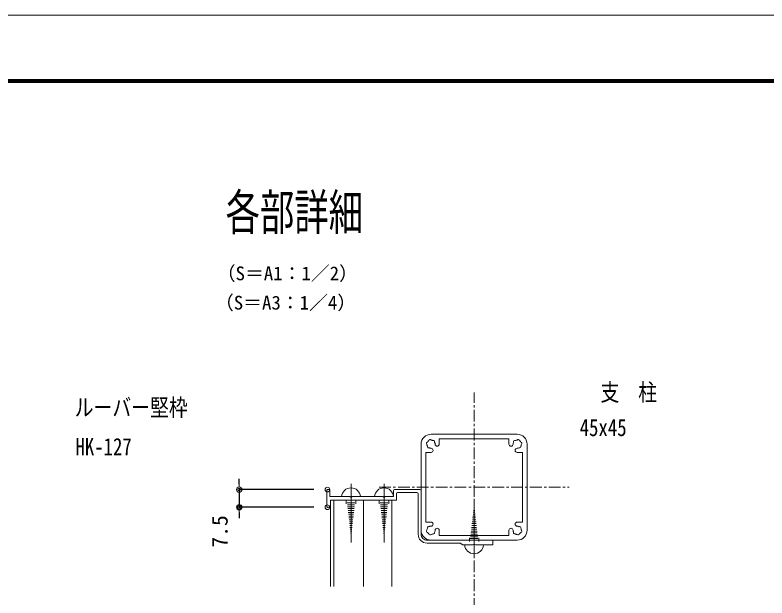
# Model space of a CAD drawing. Units: millimetres, scale not verified. Extents: x -1682 to 1682, y -1188 to 1188.
# Drawn here: x 217 to 856, y 693 to 1188 of the extents above; entities that cross this region are included whole.
import ezdxf
from ezdxf.enums import TextEntityAlignment as Align

# ---------------------------------------------------------------- set-up
doc = ezdxf.new("R2010")
doc.units = ezdxf.units.MM
doc.header["$LTSCALE"] = 8
doc.header["$PDMODE"] = 32
doc.header["$PDSIZE"] = 4
doc.linetypes.add('USER1', pattern=[2, 1.25, -0.25, 0.25, -0.25])
for name, color, linetype, lineweight in [('0-0_0', 7, 'Continuous', 18), ('0-1_DEFPOINTS', 7, 'Continuous', 18), ('0-5_WAKU', 7, 'Continuous', 18), ('0-7_2躯体線', 4, 'Continuous', 18), ('0-8_3中心線', 2, 'USER1', 18), ('0-9_41ｱﾙﾐ', 6, 'Continuous', 18), ('0-B_42ｱﾙﾐ部品', 6, 'Continuous', 18), ('0-E_4アルミ', 6, 'Continuous', 18), ('1-3_101', 7, 'Continuous', 18)]:
    doc.layers.add(name, color=color, linetype=linetype, lineweight=lineweight)
doc.layers.add('0-A_1手摺寸法', color=7, linetype='Continuous')
doc.styles.add('ＭＳ ゴシック', font='')
doc.styles.get('ＭＳ ゴシック').set_extended_font_data('MS Gothic')

# ---------------------------------------------------------------- blocks, each defined once
blk = doc.blocks.new('_ORIGIN2')
at = {"layer": '0-0_0'}
blk.add_line((-0.5, 0), (-1, 0), dxfattribs=at)
for radius in [0.5, 0.25]:
    blk.add_circle((0, 0), radius, dxfattribs=at)
blk = doc.blocks.new('D57')
at = {"layer": '0-1_DEFPOINTS'}
for p in [(527.818, -958.743), (452.93, -973.743), (527.818, -973.743)]:
    blk.add_point(p, dxfattribs=at)
at = {"layer": '0-A_1手摺寸法'}
for p, q in [((452.93, -954.143), (452.93, -949.543)), ((516.318, -958.743), (452.93, -958.743)), ((452.93, -958.743), (452.93, -973.743)), ((516.318, -973.743), (452.93, -973.743)), ((452.93, -978.343), (452.93, -982.943))]:
    blk.add_line(p, q, dxfattribs=at)
at = {"layer": '0-A_1手摺寸法', "xscale": 4.6, "yscale": 4.6}
for p, rotation in [((452.93, -958.743), 270), ((452.93, -973.743), 90)]:
    blk.add_blockref('_ORIGIN2', p, dxfattribs=dict(at, rotation=rotation))
at = {"layer": '0-A_1手摺寸法', "style": 'ＭＳ ゴシック'}
blk.add_text('7.5', height=13.49, rotation=90, dxfattribs=at).set_placement((447.18, -1008.045), align=Align.BOTTOM_LEFT)
blk = doc.blocks.new('HK-013')
at = {"layer": '0-B_42ｱﾙﾐ部品'}
for p, q in [((18.3, 22.5), (-18.3, 22.5)), ((14.8, 20.5), (-14.8, 20.5)), ((-14.8, 20.5), (-14.8, 18.3)), ((14.8, 20.5), (14.8, 18.3)), ((-22.5, 18.3), (-22.5, -18.3)), ((-22.5, 18.3), (-22.5, 18.3)), ((22.5, 18.3), (22.5, -18.3)), ((-20.5, 14.8), (-20.5, -14.8)), ((-18.3, 14.8), (-20.5, 14.8)), ((18.3, 14.8), (20.5, 14.8)), ((20.5, 14.8), (20.5, -14.8)), ((-18.3, -14.8), (-20.5, -14.8)), ((18.3, -14.8), (20.5, -14.8)), ((-22.5, -18.3), (-22.5, -18.3)), ((-14.8, -20.5), (-14.8, -18.3)), ((14.8, -20.5), (14.8, -18.3)), ((14.8, -20.5), (-14.8, -20.5)), ((18.3, -22.5), (-18.3, -22.5))]:
    blk.add_line(p, q, dxfattribs=at)
for centre, radius, start, end in [((-18.3, 18.3), 4.2, 90, 180), ((18.3, 18.3), 4.2, 0, 90), ((-19.749, 18.688), 0.5, 97.02431, 165), ((-18.3, 18.3), 1.75, 135, 149.64111), ((-18.3, 18.3), 1.75, 120.35889, 135), ((-18.688, 19.749), 0.5, 105, 172.97569), ((-18.688, 19.749), 0.5, 37.02431, 105), ((-18.3, 18.3), 1.75, 75, 89.64111), ((-18.3, 18.3), 1.75, 60.35889, 75), ((-17.239, 19.361), 0.5, 45, 112.97569), ((-17.239, 19.361), 0.5, 337.02431, 45), ((-18.3, 18.3), 1.75, 15, 29.64111), ((18.3, 18.3), 1.75, 150.35889, 165), ((17.239, 19.361), 0.5, 135, 202.97569), ((17.239, 19.361), 0.5, 67.02431, 135), ((18.3, 18.3), 1.75, 105, 119.64111), ((18.3, 18.3), 1.75, 90.35889, 105), ((18.688, 19.749), 0.5, 75, 142.97569), ((18.688, 19.749), 0.5, 7.02431, 75), ((18.3, 18.3), 1.75, 45, 59.64111), ((18.3, 18.3), 1.75, 30.35889, 45), ((19.749, 18.688), 0.5, 15, 82.97569), ((-19.749, 18.688), 0.5, 165, 232.97569), ((-18.3, 18.3), 1.75, 180.35889, 195), ((-18.3, 18.3), 1.75, 195, 209.64111), ((-19.361, 17.239), 0.5, 157.02431, 225), ((-19.361, 17.239), 0.5, 225, 292.97569), ((-18.3, 18.3), 1.75, 240.35889, 255), ((-18.3, 18.3), 1.75, 255, 270), ((-18.3, 15.675), 0.875, 270, 90), ((-18.3, 18.3), 1.75, 0.35889, 15), ((-15.675, 18.3), 0.875, 180, 0), ((15.675, 18.3), 0.875, 180, 360), ((18.3, 18.3), 1.75, 165, 179.64111), ((18.3, 15.675), 0.875, 90, 270), ((18.3, 18.3), 1.75, 270, 285), ((18.3, 18.3), 1.75, 285, 299.64111), ((19.361, 17.239), 0.5, 247.02431, 315), ((19.361, 17.239), 0.5, 315, 22.97569), ((18.3, 18.3), 1.75, 330.35889, 345), ((18.3, 18.3), 1.75, 345, 359.64111), ((19.749, 18.688), 0.5, 307.02431, 15), ((-18.3, -15.675), 0.875, 270, 90), ((18.3, -15.675), 0.875, 90, 270), ((-18.3, -18.3), 4.2, 180, 270), ((-19.749, -18.688), 0.5, 127.02431, 195), ((-19.749, -18.688), 0.5, 195, 262.97569), ((-18.3, -18.3), 1.75, 165, 179.64111), ((-18.3, -18.3), 1.75, 150.35889, 165), ((-19.361, -17.239), 0.5, 135, 202.97569), ((-19.361, -17.239), 0.5, 67.02431, 135), ((-18.3, -18.3), 1.75, 105, 119.64111), ((-18.3, -18.3), 1.75, 90, 105), ((-18.3, -18.3), 1.75, 330.35889, 345), ((-18.3, -18.3), 1.75, 345, 359.64111), ((-15.675, -18.3), 0.875, 360, 180), ((15.675, -18.3), 0.875, 0, 180), ((18.3, -18.3), 1.75, 180.35889, 195), ((18.3, -18.3), 1.75, 195, 209.64111), ((18.3, -18.3), 1.75, 75, 90), ((18.3, -18.3), 4.2, 270, 360), ((18.3, -18.3), 1.75, 60.35889, 75), ((19.361, -17.239), 0.5, 45, 112.97569), ((19.361, -17.239), 0.5, 337.02431, 45), ((19.749, -18.688), 0.5, 277.02431, 345), ((18.3, -18.3), 1.75, 15, 29.64111), ((18.3, -18.3), 1.75, 0.35889, 15), ((19.749, -18.688), 0.5, 345, 52.97569), ((-18.3, -18.3), 1.75, 210.35889, 225), ((-18.3, -18.3), 1.75, 225, 239.64111), ((-18.688, -19.749), 0.5, 187.02431, 255), ((-18.688, -19.749), 0.5, 255, 322.97569), ((-18.3, -18.3), 1.75, 270.35889, 285), ((-18.3, -18.3), 1.75, 285, 299.64111), ((-17.239, -19.361), 0.5, 247.02431, 315), ((-17.239, -19.361), 0.5, 315, 22.97569), ((17.239, -19.361), 0.5, 157.02431, 225), ((17.239, -19.361), 0.5, 225, 292.97569), ((18.3, -18.3), 1.75, 240.35889, 255), ((18.3, -18.3), 1.75, 255, 269.64111), ((18.688, -19.749), 0.5, 217.02431, 285), ((18.688, -19.749), 0.5, 285, 352.97569), ((18.3, -18.3), 1.75, 300.35889, 315), ((18.3, -18.3), 1.75, 315, 329.64111)]:
    blk.add_arc(centre, radius, start, end, dxfattribs=at)
blk = doc.blocks.new('A$C297F129C')
at = {"layer": '1-3_101'}
for p, q in [((0, 39.5), (0, 28.75)), ((19, 40), (0.5, 40)), ((1.75, 38.75), (19.003, 38.75)), ((1.25, 30), (1.25, 38.25)), ((4.3, 29.5), (1.75, 29.5)), ((4.5, 1.7), (4.5, 29.3)), ((0.5, 28.25), (2.8, 28.25)), ((0, 1), (0, 0.2)), ((2.8, 1.2), (0.2, 1.2)), ((0.2, 0), (7.3, 0)), ((7.3, 1.5), (4.7, 1.5)), ((7.5, 0.2), (7.5, 1.3))]:
    blk.add_line(p, q, dxfattribs=at)
for points in [[(23.5, 70.5), (21.5, 70.5), (21.5, 42.5)], [(22.753, 42.5), (22.753, 56.753), (23.5, 57.5), (23.5, 61.98), (23.2, 62.5), (23.5, 63.02), (23.5, 70.5)], [(3, 28.05), (3, 24.77), (3.3, 24.25), (3, 23.73), (3, 10.77), (3.3, 10.25), (3, 9.73), (3, 1.4)]]:
    blk.add_lwpolyline(points, dxfattribs=at)
for centre, radius, start, end in [((19, 42.5), 2.5, 270, 0), ((19.003, 42.5), 3.75, 270, 0), ((0.5, 39.5), 0.5, 90, 180), ((1.75, 38.25), 0.5, 90, 180), ((0.5, 28.75), 0.5, 180, 270), ((1.75, 30), 0.5, 180, 270), ((4.3, 29.3), 0.2, 0, 90), ((2.8, 28.05), 0.2, 0, 90), ((0.2, 1), 0.2, 90, 180), ((0.2, 0.2), 0.2, 180, 270), ((2.8, 1.4), 0.2, 270, 0), ((4.7, 1.7), 0.2, 180, 270), ((7.3, 1.3), 0.2, 0, 90), ((7.3, 0.2), 0.2, 270, 0)]:
    blk.add_arc(centre, radius, start, end, dxfattribs=at)
blk = doc.blocks.new('A$C3D1E4F94')
at = {"layer": '0-7_2躯体線'}
for p, q in [((8, 11), (8, 50.088)), ((7.281, 38.725), (8.719, 38.725)), ((7.461, 40.325), (8.539, 40.325)), ((7.64, 41.925), (8.36, 41.925)), ((7.82, 43.525), (8.18, 43.525)), ((6.562, 32.325), (9.438, 32.325)), ((6.742, 33.925), (9.258, 33.925)), ((6.921, 35.525), (9.079, 35.525)), ((7.101, 37.125), (8.899, 37.125)), ((5.843, 25.925), (10.157, 25.925)), ((6.022, 27.525), (9.978, 27.525)), ((6.202, 29.125), (9.798, 29.125)), ((6.382, 30.725), (9.618, 30.725)), ((5.124, 19.525), (10.876, 19.525)), ((5.303, 21.125), (10.697, 21.125)), ((5.483, 22.725), (10.517, 22.725)), ((5.663, 24.325), (10.337, 24.325)), ((4, 17), (4, 14)), ((4.764, 16.325), (11.236, 16.325)), ((4.944, 17.925), (11.056, 17.925)), ((12, 17), (12, 14))]:
    blk.add_line(p, q, dxfattribs=at)
blk.add_arc((8, 11.537), 8.018, 183.8385, 356.1615, dxfattribs=at)
at = {"layer": '0-E_4アルミ'}
blk.add_line((8, 0), (8, 30), dxfattribs=at)

msp = doc.modelspace()

# ---------------------------------------------------------------- linework, layer by layer
at = {"layer": '0-1_DEFPOINTS', "color": 5}
msp.add_line((1682, 1188), (-1682, 1188), dxfattribs=at)
at = {"layer": '0-5_WAKU'}
for p, q in [((1599.2, 1133.2), (-1603.2, 1133.2)), ((1598.6, 1132.6), (-1602.6, 1132.6)), ((1598, 1132), (-1602, 1132)), ((1597.4, 1131.4), (-1601.4, 1131.4)), ((1596.8, 1130.8), (-1600.8, 1130.8))]:
    msp.add_line(p, q, dxfattribs=at)
at = {"layer": '0-8_3中心線'}
for p, q in [((606.974, 58.509), (606.974, 867.332)), ((526.36, 786.718), (687.588, 786.718))]:
    msp.add_line(p, q, dxfattribs=at)
at = {"layer": '0-9_41ｱﾙﾐ'}
for p, q in [((484.974, 775.318), (484.974, 702.337)), ((487.774, 775.718), (487.774, 702.337)), ((512.974, 775.718), (512.974, 702.337)), ((536.974, 775.718), (536.974, 702.337))]:
    msp.add_line(p, q, dxfattribs=at)

# ---------------------------------------------------------------- block references
at = {"layer": '0-9_41ｱﾙﾐ', "xscale": -2, "yscale": 2, "rotation": 270}
msp.add_blockref('HK-013', (606.974, 786.718), dxfattribs=at)
at = {"layer": '0-A_1手摺寸法'}
for name, p in [('D57', (-45.445, 1743.461)), ('A$C3D1E4F94', (598.974, 726.718))]:
    msp.add_blockref(name, p, dxfattribs=at)
at = {"layer": '0-A_1手摺寸法', "rotation": 180}
for p in [(510.474, 789.718), (538.474, 789.718)]:
    msp.add_blockref('A$C3D1E4F94', p, dxfattribs=at)
at = {"layer": '0-A_1手摺寸法', "xscale": 2, "yscale": 2, "rotation": 270}
msp.add_blockref('A$C297F129C', (481.974, 784.718), dxfattribs=at)

# ---------------------------------------------------------------- texts
at = {"layer": '0-0_0', "style": 'ＭＳ ゴシック'}
for s, height, width, p in [('各部詳細', 30.55, 0.7, (395.963, 995.999)), ('支\u3000柱', 14.66, 0.8, (714.311, 855.697)), ('ルーバー堅枠', 14.66, 0.8, (267.829, 842.823)), ('45x45', 14.66, 0.8, (696.588, 825.765)), ('HK-127', 14.66, 0.8, (268.435, 809.471))]:
    msp.add_text(s, height=height, dxfattribs=dict(at, width=width)).set_placement(p, align=Align.BOTTOM_LEFT)
for s, p in [('（S＝A1：1／2）', (388.432, 959.089)), ('（S＝A3：1／4）', (386.908, 934.181))]:
    msp.add_text(s, height=11.73, dxfattribs=at).set_placement(p, align=Align.BOTTOM_LEFT)

doc.saveas('drawing.dxf')
